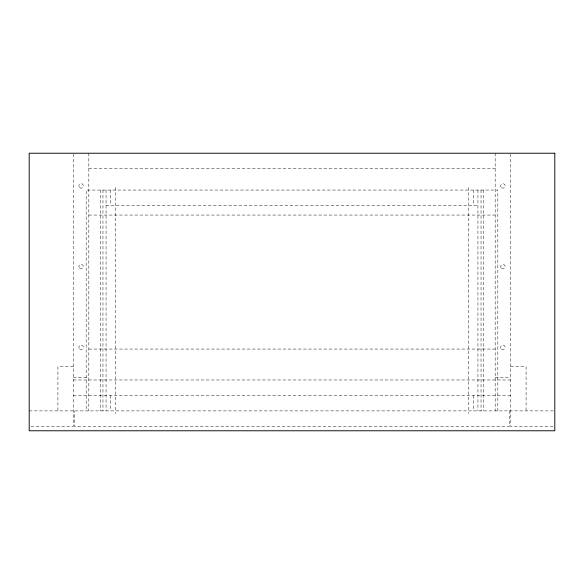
<?xml version="1.0" encoding="UTF-8"?>
<svg xmlns="http://www.w3.org/2000/svg" width="584" height="584" viewBox="0 0 584 584"><rect width="100%" height="100%" fill="white"/><g stroke="black" fill="none" stroke-linecap="round" stroke-linejoin="round"><path stroke-width="0.44" stroke-dasharray="2.92 2.19" d="M88.826 168.688L495.174 168.688M106.054 205.517L477.946 205.517M88.826 215.058L495.174 215.058M88.826 349.064L495.174 349.064M73.365 366.73L57.911 366.73L57.911 410.895M510.635 366.73L526.089 366.73L526.089 410.895M73.365 377.33L88.826 377.33M495.174 377.33L510.635 377.33M73.365 379.98L510.635 379.98M73.365 395.441L510.635 395.441M29.2 410.895L554.8 410.895M31.003 426.356L73.365 426.356L73.365 153.227M552.997 426.356L510.635 426.356L510.635 153.227M509.752 410.895L509.752 426.356L74.248 426.356L74.248 410.895M497.824 410.895L497.824 190.056L86.176 190.056L86.176 410.895M495.174 153.227L495.174 410.895M483.691 190.056L483.691 410.895M481.041 190.056L481.041 410.895M477.946 190.056L477.946 410.895M473.529 190.056L473.529 205.517M473.529 395.441L473.529 410.895M468.229 187.406L468.229 413.545M115.771 187.406L115.771 413.545M110.471 190.056L110.471 205.517M110.471 395.441L110.471 410.895M106.054 190.056L106.054 410.895M102.959 190.056L102.959 410.895M100.309 190.056L100.309 410.895M88.826 153.227L88.826 410.895M79.738 187.676A2.226 2.226 0 0 0 83.308 186.201A2.226 2.226 0 0 0 80.242 183.85A2.226 2.226 0 0 0 79.738 187.676M501.546 187.676A2.226 2.226 0 0 0 505.109 186.201A2.226 2.226 0 0 0 502.05 183.85A2.226 2.226 0 0 0 501.546 187.676M79.738 268.37A2.226 2.226 0 0 0 83.308 266.895A2.226 2.226 0 0 0 80.242 264.545A2.226 2.226 0 0 0 79.738 268.37M501.546 268.37A2.226 2.226 0 0 0 505.109 266.895A2.226 2.226 0 0 0 502.05 264.545A2.226 2.226 0 0 0 501.546 268.37M79.738 349.064A2.226 2.226 0 0 0 83.308 347.589A2.226 2.226 0 0 0 80.242 345.239A2.226 2.226 0 0 0 79.738 349.064M501.546 349.064A2.226 2.226 0 0 0 505.109 347.589A2.226 2.226 0 0 0 502.05 345.239A2.226 2.226 0 0 0 501.546 349.064"/><path stroke-width="0.88" d="M554.8 153.227L29.2 153.227L29.2 430.773L554.8 430.773L554.8 153.227"/></g></svg>
